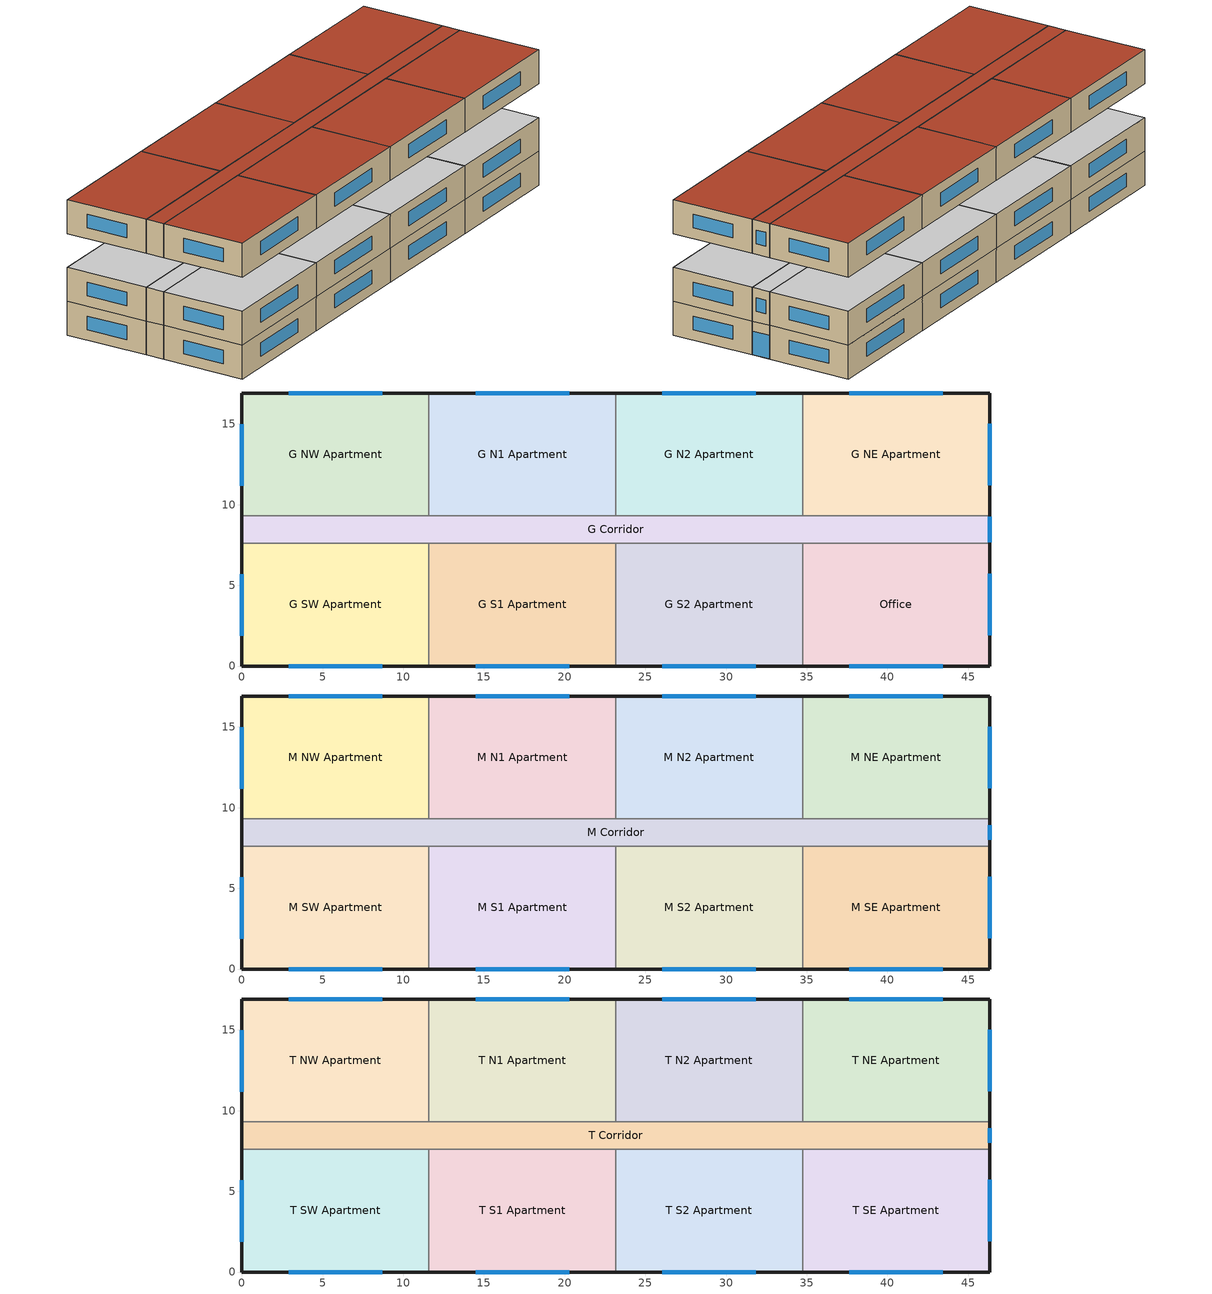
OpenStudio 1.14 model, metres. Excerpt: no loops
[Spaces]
G S1 Apartment
 floor ground: 23.16,7.62 23.16,0 11.58,0 11.58,7.62 z0
 wall outside: 11.58,0 23.16,0 z0:3.05
 wall to G S2 Apartment: 23.16,0 23.16,7.62 z0:3.05
 wall to G Corridor: 23.16,7.62 11.58,7.62 z0:3.05
 wall to G SW Apartment: 11.58,7.62 11.58,0 z0:3.05
 window: 14.48,0 20.27,0 z0.95:2.17
 ceiling adiabatic (Floor Adiabatic construction): 23.16,0 23.16,7.62 11.58,7.62 11.58,0 z3.05
G S2 Apartment
 floor ground: 34.75,7.62 34.75,0 23.16,0 23.16,7.62 z0
 wall outside: 23.16,0 34.75,0 z0:3.05
 wall to Office: 34.75,0 34.75,7.62 z0:3.05
 wall to G Corridor: 34.75,7.62 23.16,7.62 z0:3.05
 window: 26.06,0 31.85,0 z0.95:2.17
 ceiling adiabatic (Floor Adiabatic construction): 34.75,0 34.75,7.62 23.16,7.62 23.16,0 z3.05
G NE Apartment
 floor ground: 46.33,16.92 46.33,9.3 34.75,9.3 34.75,16.92 z0
 wall outside: 46.33,9.3 46.33,16.92 34.75,16.92 z0:3.05
 wall to G Corridor: 34.75,9.3 46.33,9.3 z0:3.05
 wall to G N2 Apartment: 34.75,16.92 34.75,9.3 z0:3.05
 window: 46.33,11.2 46.33,15.01 / 43.43,16.92 37.64,16.92 z0.95:2.17
 ceiling adiabatic (Floor Adiabatic construction): 46.33,9.3 46.33,16.92 34.75,16.92 34.75,9.3 z3.05
G NW Apartment
 floor ground: 11.58,16.92 11.58,9.3 0,9.3 0,16.92 z0
 wall outside: 11.58,16.92 0,16.92 0,9.3 z0:3.05
 wall to G N1 Apartment: 11.58,9.3 11.58,16.92 z0:3.05
 wall to G Corridor: 0,9.3 11.58,9.3 z0:3.05
 window: 8.69,16.92 2.89,16.92 / 0,14.97 0,11.16 z0.95:2.17
 ceiling adiabatic (Floor Adiabatic construction): 11.58,9.3 11.58,16.92 0,16.92 0,9.3 z3.05
G N1 Apartment
 floor ground: 23.16,16.92 23.16,9.3 11.58,9.3 11.58,16.92 z0
 wall outside: 23.16,16.92 11.58,16.92 z0:3.05
 wall to G N2 Apartment: 23.16,9.3 23.16,16.92 z0:3.05
 wall to G Corridor: 11.58,9.3 23.16,9.3 z0:3.05
 window: 20.27,16.92 14.48,16.92 z0.95:2.17
 ceiling adiabatic (Floor Adiabatic construction): 23.16,9.3 23.16,16.92 11.58,16.92 11.58,9.3 z3.05
Office
 floor ground: 46.33,7.62 46.33,0 34.75,0 34.75,7.62 z0
 wall outside: 34.75,0 46.33,0 46.33,7.62 z0:3.05
 wall to G Corridor: 46.33,7.62 34.75,7.62 z0:3.05
 window: 46.33,1.9 46.33,5.71 / 37.64,0 43.43,0 z0.95:2.17
 ceiling adiabatic (Floor Adiabatic construction): 46.33,0 46.33,7.62 34.75,7.62 34.75,0 z3.05
G Corridor
 floor ground: 46.33,9.3 46.33,7.62 0,7.62 0,9.3 z0
 wall outside: 46.33,7.62 46.33,9.3 / 0,9.3 0,7.62 z0:3.05
 wall to G N2 Apartment: 34.75,9.3 23.16,9.3 z0:3.05
 wall to G SW Apartment: 0,7.62 11.58,7.62 z0:3.05
 window: 46.33,7.67 46.33,9.25 z0.03:2.13
 ceiling adiabatic (Floor Adiabatic construction): 46.33,7.62 46.33,9.3 0,9.3 0,7.62 z3.05
G SW Apartment
 floor ground: 11.58,7.62 11.58,0 0,0 0,7.62 z0
 wall outside: 0,7.62 0,0 11.58,0 z0:3.05
 window: 0,5.68 0,1.87 / 2.9,0 8.69,0 z0.95:2.17
 ceiling adiabatic (Floor Adiabatic construction): 11.58,0 11.58,7.62 0,7.62 0,0 z3.05
G N2 Apartment
 floor ground: 34.75,16.92 34.75,9.3 23.16,9.3 23.16,16.92 z0
 wall outside: 34.75,16.92 23.16,16.92 z0:3.05
 window: 31.85,16.92 26.06,16.92 z0.95:2.17
 ceiling adiabatic (Floor Adiabatic construction): 34.75,9.3 34.75,16.92 23.16,16.92 23.16,9.3 z3.05
M S2 Apartment
 floor adiabatic (Floor Adiabatic construction): 34.75,7.62 34.75,0 23.16,0 23.16,7.62 z3.05
 wall outside: 23.16,0 34.75,0 z3.05:6.1
 wall to M SE Apartment: 34.75,0 34.75,7.62 z3.05:6.1
 wall to M S1 Apartment: 23.16,7.62 23.16,0 z3.05:6.1
 wall to M Corridor: 34.75,7.62 23.16,7.62 z3.05:6.1
 window: 26.06,0 31.85,0 z4:5.22
 ceiling adiabatic (Floor Adiabatic construction): 34.75,0 34.75,7.62 23.16,7.62 23.16,0 z6.1
M SE Apartment
 floor adiabatic (Floor Adiabatic construction): 46.33,7.62 46.33,0 34.75,0 34.75,7.62 z3.05
 wall outside: 34.75,0 46.33,0 46.33,7.62 z3.05:6.1
 wall to M Corridor: 46.33,7.62 34.75,7.62 z3.05:6.1
 window: 37.64,0 43.43,0 / 46.33,1.9 46.33,5.71 z4:5.22
 ceiling adiabatic (Floor Adiabatic construction): 46.33,0 46.33,7.62 34.75,7.62 34.75,0 z6.1
M Corridor
 floor adiabatic (Floor Adiabatic construction): 46.33,9.3 46.33,7.62 0,7.62 0,9.3 z3.05
 wall outside: 0,9.3 0,7.62 / 46.33,7.62 46.33,9.3 z3.05:6.1
 wall to M SW Apartment: 0,7.62 11.58,7.62 z3.05:6.1
 wall to M N1 Apartment: 23.16,9.3 11.58,9.3 z3.05:6.1
 wall to M NE Apartment: 46.33,9.3 34.75,9.3 z3.05:6.1
 wall to M N2 Apartment: 34.75,9.3 23.16,9.3 z3.05:6.1
 wall to M S1 Apartment: 11.58,7.62 23.16,7.62 z3.05:6.1
 wall to M NW Apartment: 11.58,9.3 0,9.3 z3.05:6.1
 window: 46.33,8 46.33,8.91 z4:5.22
 ceiling adiabatic (Floor Adiabatic construction): 46.33,7.62 46.33,9.3 0,9.3 0,7.62 z6.1
M SW Apartment
 floor adiabatic (Floor Adiabatic construction): 11.58,7.62 11.58,0 0,0 0,7.62 z3.05
 wall outside: 0,7.62 0,0 11.58,0 z3.05:6.1
 wall to M S1 Apartment: 11.58,0 11.58,7.62 z3.05:6.1
 window: 0,5.68 0,1.87 / 2.9,0 8.69,0 z4:5.22
 ceiling adiabatic (Floor Adiabatic construction): 11.58,0 11.58,7.62 0,7.62 0,0 z6.1
M NE Apartment
 floor adiabatic (Floor Adiabatic construction): 46.33,16.92 46.33,9.3 34.75,9.3 34.75,16.92 z3.05
 wall outside: 46.33,9.3 46.33,16.92 34.75,16.92 z3.05:6.1
 wall to M N2 Apartment: 34.75,16.92 34.75,9.3 z3.05:6.1
 window: 46.33,11.2 46.33,15.01 / 43.43,16.92 37.64,16.92 z4:5.22
 ceiling adiabatic (Floor Adiabatic construction): 46.33,9.3 46.33,16.92 34.75,16.92 34.75,9.3 z6.1
M N2 Apartment
 floor adiabatic (Floor Adiabatic construction): 34.75,16.92 34.75,9.3 23.16,9.3 23.16,16.92 z3.05
 wall outside: 34.75,16.92 23.16,16.92 z3.05:6.1
 wall to M N1 Apartment: 23.16,16.92 23.16,9.3 z3.05:6.1
 window: 31.85,16.92 26.06,16.92 z4:5.22
 ceiling adiabatic (Floor Adiabatic construction): 34.75,9.3 34.75,16.92 23.16,16.92 23.16,9.3 z6.1
M N1 Apartment
 floor adiabatic (Floor Adiabatic construction): 23.16,16.92 23.16,9.3 11.58,9.3 11.58,16.92 z3.05
 wall outside: 23.16,16.92 11.58,16.92 z3.05:6.1
 wall to M NW Apartment: 11.58,16.92 11.58,9.3 z3.05:6.1
 window: 20.27,16.92 14.48,16.92 z4:5.22
 ceiling adiabatic (Floor Adiabatic construction): 23.16,9.3 23.16,16.92 11.58,16.92 11.58,9.3 z6.1
M S1 Apartment
 floor adiabatic (Floor Adiabatic construction): 23.16,7.62 23.16,0 11.58,0 11.58,7.62 z3.05
 wall outside: 11.58,0 23.16,0 z3.05:6.1
 window: 14.48,0 20.27,0 z4:5.22
 ceiling adiabatic (Floor Adiabatic construction): 23.16,0 23.16,7.62 11.58,7.62 11.58,0 z6.1
M NW Apartment
 floor adiabatic (Floor Adiabatic construction): 11.58,16.92 11.58,9.3 0,9.3 0,16.92 z3.05
 wall outside: 11.58,16.92 0,16.92 0,9.3 z3.05:6.1
 window: 0,14.97 0,11.16 / 8.69,16.92 2.89,16.92 z4:5.22
 ceiling adiabatic (Floor Adiabatic construction): 11.58,9.3 11.58,16.92 0,16.92 0,9.3 z6.1
T SW Apartment
 floor adiabatic (Floor Adiabatic construction): 11.58,7.62 11.58,0 0,0 0,7.62 z9.14
 wall outside: 0,7.62 0,0 11.58,0 z9.14:12.19
 wall to T S1 Apartment: 11.58,0 11.58,7.62 z9.14:12.19
 wall to T Corridor: 11.58,7.62 0,7.62 z9.14:12.19
 window: 0,5.68 0,1.87 / 2.9,0 8.69,0 z10.1:11.32
 roof outside: 11.58,0 11.58,7.62 0,7.62 0,0 z12.19
T N1 Apartment
 floor adiabatic (Floor Adiabatic construction): 23.16,16.92 23.16,9.3 11.58,9.3 11.58,16.92 z9.14
 wall outside: 23.16,16.92 11.58,16.92 z9.14:12.19
 wall to T Corridor: 11.58,9.3 23.16,9.3 z9.14:12.19
 wall to T NW Apartment: 11.58,16.92 11.58,9.3 z9.14:12.19
 wall to T N2 Apartment: 23.16,9.3 23.16,16.92 z9.14:12.19
 window: 20.27,16.92 14.48,16.92 z10.1:11.32
 roof outside: 23.16,9.3 23.16,16.92 11.58,16.92 11.58,9.3 z12.19
T Corridor
 floor adiabatic (Floor Adiabatic construction): 46.33,9.3 46.33,7.62 0,7.62 0,9.3 z9.14
 wall outside: 46.33,7.62 46.33,9.3 / 0,9.3 0,7.62 z9.14:12.19
 wall to T SE Apartment: 34.75,7.62 46.33,7.62 z9.14:12.19
 wall to T S1 Apartment: 11.58,7.62 23.16,7.62 z9.14:12.19
 wall to T NW Apartment: 11.58,9.3 0,9.3 z9.14:12.19
 wall to T N2 Apartment: 34.75,9.3 23.16,9.3 z9.14:12.19
 wall to T S2 Apartment: 23.16,7.62 34.75,7.62 z9.14:12.19
 wall to T NE Apartment: 46.33,9.3 34.75,9.3 z9.14:12.19
 window: 46.33,8 46.33,8.91 z10.1:11.32
 roof outside: 46.33,7.62 46.33,9.3 0,9.3 0,7.62 z12.19
T N2 Apartment
 floor adiabatic (Floor Adiabatic construction): 34.75,16.92 34.75,9.3 23.16,9.3 23.16,16.92 z9.14
 wall outside: 34.75,16.92 23.16,16.92 z9.14:12.19
 wall to T NE Apartment: 34.75,9.3 34.75,16.92 z9.14:12.19
 window: 31.85,16.92 26.06,16.92 z10.1:11.32
 roof outside: 34.75,9.3 34.75,16.92 23.16,16.92 23.16,9.3 z12.19
T NW Apartment
 floor adiabatic (Floor Adiabatic construction): 11.58,16.92 11.58,9.3 0,9.3 0,16.92 z9.14
 wall outside: 11.58,16.92 0,16.92 0,9.3 z9.14:12.19
 window: 8.69,16.92 2.89,16.92 / 0,14.97 0,11.16 z10.1:11.32
 roof outside: 11.58,9.3 11.58,16.92 0,16.92 0,9.3 z12.19
T NE Apartment
 floor adiabatic (Floor Adiabatic construction): 46.33,16.92 46.33,9.3 34.75,9.3 34.75,16.92 z9.14
 wall outside: 46.33,9.3 46.33,16.92 34.75,16.92 z9.14:12.19
 window: 43.43,16.92 37.64,16.92 / 46.33,11.2 46.33,15.01 z10.1:11.32
 roof outside: 46.33,9.3 46.33,16.92 34.75,16.92 34.75,9.3 z12.19
T S2 Apartment
 floor adiabatic (Floor Adiabatic construction): 34.75,7.62 34.75,0 23.16,0 23.16,7.62 z9.14
 wall outside: 23.16,0 34.75,0 z9.14:12.19
 wall to T SE Apartment: 34.75,0 34.75,7.62 z9.14:12.19
 wall to T S1 Apartment: 23.16,7.62 23.16,0 z9.14:12.19
 window: 26.06,0 31.85,0 z10.1:11.32
 roof outside: 34.75,0 34.75,7.62 23.16,7.62 23.16,0 z12.19
T S1 Apartment
 floor adiabatic (Floor Adiabatic construction): 23.16,7.62 23.16,0 11.58,0 11.58,7.62 z9.14
 wall outside: 11.58,0 23.16,0 z9.14:12.19
 window: 14.48,0 20.27,0 z10.1:11.32
 roof outside: 23.16,0 23.16,7.62 11.58,7.62 11.58,0 z12.19
T SE Apartment
 floor adiabatic (Floor Adiabatic construction): 46.33,7.62 46.33,0 34.75,0 34.75,7.62 z9.14
 wall outside: 34.75,0 46.33,0 46.33,7.62 z9.14:12.19
 window: 46.33,1.9 46.33,5.71 / 37.64,0 43.43,0 z10.1:11.32
 roof outside: 46.33,0 46.33,7.62 34.75,7.62 34.75,0 z12.19
[Site]
Houston Bush Intercontinental: Latitude {deg}=30; Longitude {deg}=-95.37; Time Zone {hr}=-6; Elevation {m}=29; Terrain=City
[Building]
90.1-2010-MidriseApartment-ASHRAE 169-2006-2A created: 2017-02-23 22:14:44 -0700: North Axis {deg}=0; Default Construction Set=90.1-2010 - MidApt - ASHRAE 169-2006-2A; Standards Building Type=MidriseApartment
[Site:GroundTemperature:BuildingSurface]
20.58, 20.52, 20.65, 20.79, 20.95, 23.17, 23.56, 23.64, 23.64, 21.38, 20.98, 20.69
[Site:WaterMainsTemperature]
Calculation Method=Correlation; Annual Average Outdoor Air Temperature {C}=20.3167; Maximum Difference In Monthly Average Outdoor Air Temperatures {deltaC}=17.8
[SizingPeriod:DesignDay] Barometric Pressure {Pa}=100977; Sky Clearness=0; Rain Indicator=0; Snow Indicator=0; Day of Month=21; Daylight Saving Time Indicator=0; Humidity Indicating Type=Wetbulb; Dry-Bulb Temperature Range Modifier Type=DefaultMultipliers
Name | Maximum Dry-Bulb Temperature {C} | Daily Dry-Bulb Temperature Range {deltaC} | Humidity Indicating Conditions at Maximum Dry-Bulb | Wind Speed {m/s} | Wind Direction {deg} | Month | Day Type | Solar Model Indicator | ASHRAE Taub | ASHRAE Taud
Houston Bush Intercontinental Ann Clg .4% Condns DB=>MWB | 36 | 10.1 | 24.8 | 3.5 | 170 | 7 | SummerDesignDay | ASHRAETau | 0.499 | 1.97
Houston Bush Intercontinental Ann Htg 99.6% Condns DB | -1.6 | 0 | -1.6 | 2.8 | 0 | 1 | WinterDesignDay | ASHRAEClearSky
[ClimateZones]
Climate Zone Institution Name 1=ASHRAE; Climate Zone Document Name 1=ANSI/ASHRAE Standard 169; Climate Zone Document Year 1=2006; Climate Zone Value 1=2A; Climate Zone Institution Name 2=CEC; Climate Zone Document Name 2=California Climate Zone Descriptions; Climate Zone Document Year 2=1995
[Material:NoMass] Thermal Absorptance=0.9; Solar Absorptance=0.7
Name | Roughness | Thermal Resistance {m2-K/W} | Visible Absorptance
CP02 CARPET PAD | VeryRough | 0.21648 | 0.8
Nonres_Floor_Insulation | MediumSmooth | 2.88292 | 0.7
Typical Insulation R-8.93 | Smooth | 1.57183 | 0.7
Typical Carpet Pad | Smooth | 0.21648 | 0.8
Typical Insulation R-13.45 | Smooth | 2.368 | 0.7
Typical Insulation R-19.72 | Smooth | 3.4722 | 0.7
Typical Insulation R-0.58 | Smooth | 0.101875 | 0.7
Typical Insulation | Smooth | 0.0282222 | 0.7
[Material]
Name | Roughness | Thickness {m} | Conductivity {W/m-K} | Density {kg/m3} | Specific Heat {J/kg-K} | Thermal Absorptance | Solar Absorptance | Visible Absorptance
100mm Normalweight concrete floor | MediumSmooth | 0.1016 | 2.31 | 2322 | 832
G01 13mm gypsum board | Smooth | 0.0127 | 0.16 | 800 | 1090 | 0.9 | 0.7 | 0.5
4 in. Normalweight Concrete Floor | MediumRough | 0.1016 | 2.31 | 2322 | 832 | 0.9 | 0.7 | 0.7
25mm Stucco | Smooth | 0.0254 | 0.72 | 1856 | 840 | 0.9 | 0.7 | 0.7
5/8 in. Gypsum Board | MediumSmooth | 0.0159 | 0.16 | 800 | 1090 | 0.9 | 0.7 | 0.7
Roof Membrane - Highly Reflective | VeryRough | 0.0095 | 0.16 | 1121.29 | 1460 | 0.75 | 0.45 | 0.7
Metal Roof Surface; F08 Metal surface | Smooth | 0.0008 | 45.28 | 7824 | 500 | 0.9 | 0.7 | 0.7
6 in. Normalweight Concrete Floor | MediumRough | 0.1524 | 2.31 | 2322 | 832 | 0.9 | 0.7 | 0.7
8 in. Concrete Block Basement Wall | MediumRough | 0.2032 | 1.326 | 1842 | 912 | 0.9 | 0.7 | 0.7
G05 25mm wood | MediumSmooth | 0.0254 | 0.15 | 608 | 1630 | 0.9 | 0.5 | 0.5
Std Wood 6inch | MediumSmooth | 0.15 | 0.12 | 540 | 1210 | 0.9 | 0.7 | 0.7
[Construction]
Floor Adiabatic construction: CP02 CARPET PAD, 100mm Normalweight concrete floor, Nonres_Floor_Insulation
Typical Insulated Exterior Mass Floor R-11.49: Typical Insulation R-8.93, 4 in. Normalweight Concrete Floor, Typical Carpet Pad
Typical Insulated Steel Framed Exterior Wall R-15.63: 25mm Stucco, 5/8 in. Gypsum Board, Typical Insulation R-13.45, 5/8 in. Gypsum Board
Typical IEAD Roof - Highly Reflective R-20.83: Roof Membrane - Highly Reflective, Typical Insulation R-19.72, Metal Roof Surface
Typical Interior Floor: 100mm Normalweight concrete floor, CP02 CARPET PAD
Typical Interior Wall: G01 13mm gypsum board, G01 13mm gypsum board
Typical Interior Ceiling: CP02 CARPET PAD, 100mm Normalweight concrete floor
Typical Insulated Carpeted 6in Slab Floor: 6 in. Normalweight Concrete Floor, Typical Carpet Pad
Typical Insulated Basement Mass Wall: 8 in. Concrete Block Basement Wall
U 0.72 SHGC 0.25 Sgl Ref-B-M Tint 6mm: REF B TINT MID 6MM
Typical Insulated Metal Door R-1.43: F08 Metal surface, Typical Insulation R-0.58
Typical Overhead Door: Typical Insulation
U 1.98 SHGC 0.36 Sgl Ref-B-H Clr 6mm: REF B CLEAR HI 6MM
Typical Interior Window: Clear 3mm
Typical Interior Door; Typical Interior Partition: G05 25mm wood
InteriorFurnishings: Std Wood 6inch
[DefaultConstructionSet]
90.1-2010 - MidApt - ASHRAE 169-2006-2A: Default Exterior Surface Constructions=Default Surface Constructions 1; Default Interior Surface Constructions=Default Surface Constructions 2; Default Ground Contact Surface Constructions=Default Surface Constructions 3; Default Exterior SubSurface Constructions=Default Sub Surface Constructions 1; Default Interior SubSurface Constructions=Default Sub Surface Constructions 2; Interior Partition Construction=Typical Interior Partition
[DefaultSurfaceConstructions]
Name | Floor Construction | Wall Construction | Roof Ceiling Construction
Default Surface Constructions 1 | Typical Insulated Exterior Mass Floor R-11.49 | Typical Insulated Steel Framed Exterior Wall R-15.63 | Typical IEAD Roof - Highly Reflective R-20.83
Default Surface Constructions 2 | Typical Interior Floor | Typical Interior Wall | Typical Interior Ceiling
Default Surface Constructions 3 | Typical Insulated Carpeted 6in Slab Floor | Typical Insulated Basement Mass Wall
[DefaultSubSurfaceConstructions]
Name | Fixed Window Construction | Operable Window Construction | Door Construction | Overhead Door Construction | Skylight Construction | Tubular Daylight Dome Construction | Tubular Daylight Diffuser Construction
Default Sub Surface Constructions 1 | U 0.72 SHGC 0.25 Sgl Ref-B-M Tint 6mm | U 0.72 SHGC 0.25 Sgl Ref-B-M Tint 6mm | Typical Insulated Metal Door R-1.43 | Typical Overhead Door | U 1.98 SHGC 0.36 Sgl Ref-B-H Clr 6mm | Typical Interior Window | Typical Interior Window
Default Sub Surface Constructions 2 | Typical Interior Window | Typical Interior Window | Typical Interior Door
[WindowMaterial:Glazing] Optical Data Type=SpectralAverage; Infrared Transmittance at Normal Incidence=0; Front Side Infrared Hemispherical Emissivity=0.84; Conductivity {W/m-K}=0.9; Dirt Correction Factor for Solar and Visible Transmittance=1; Solar Diffusing=No
Name | Thickness {m} | Solar Transmittance at Normal Incidence | Front Side Solar Reflectance at Normal Incidence | Back Side Solar Reflectance at Normal Incidence | Visible Transmittance at Normal Incidence | Front Side Visible Reflectance at Normal Incidence | Back Side Visible Reflectance at Normal Incidence | Back Side Infrared Hemispherical Emissivity
REF B TINT MID 6MM | 0.006 | 0.1 | 0.11 | 0.41 | 0.13 | 0.1 | 0.32 | 0.45
REF B CLEAR HI 6MM | 0.006 | 0.24 | 0.16 | 0.32 | 0.3 | 0.16 | 0.29 | 0.6
Clear 3mm | 0.003 | 0.837 | 0.075 | 0.075 | 0.898 | 0.081 | 0.081 | 0.84
[Space]
Name | Space Type | Building Story | Thermal Zone
T SE Apartment | MidriseApartment Apartment_topfloor_WE | Building Story 3 | T SE Apartment ZN
G Corridor | MidriseApartment Corridor | Building Story 1 | G Corridor ZN
T SW Apartment | MidriseApartment Apartment_topfloor_WE | Building Story 3 | T SW Apartment ZN
M S2 Apartment | MidriseApartment Apartment | Building Story 2 | M S2 Apartment ZN
M SE Apartment | MidriseApartment Apartment | Building Story 2 | M SE Apartment ZN
T N1 Apartment | MidriseApartment Apartment_topfloor_NS | Building Story 3 | T N1 Apartment ZN
T Corridor | MidriseApartment Corridor_topfloor | Building Story 3 | T Corridor ZN
T N2 Apartment | MidriseApartment Apartment_topfloor_NS | Building Story 3 | T N2 Apartment ZN
M SW Apartment | MidriseApartment Apartment | Building Story 2 | M SW Apartment ZN
T NW Apartment | MidriseApartment Apartment_topfloor_WE | Building Story 3 | T NW Apartment ZN
M Corridor | MidriseApartment Corridor | Building Story 2 | M Corridor ZN
G S1 Apartment | MidriseApartment Apartment | Building Story 1 | G S1 Apartment ZN
G S2 Apartment | MidriseApartment Apartment | Building Story 1 | G S2 Apartment ZN
M NE Apartment | MidriseApartment Apartment | Building Story 2 | M NE Apartment ZN
T NE Apartment | MidriseApartment Apartment_topfloor_WE | Building Story 3 | T NE Apartment ZN
G NW Apartment | MidriseApartment Apartment | Building Story 1 | G NW Apartment ZN
T S1 Apartment | MidriseApartment Apartment_topfloor_NS | Building Story 3 | T S1 Apartment ZN
M N1 Apartment | MidriseApartment Apartment | Building Story 2 | M N1 Apartment ZN
Office | MidriseApartment Office | Building Story 1 | Office ZN
G NE Apartment | MidriseApartment Apartment | Building Story 1 | G NE Apartment ZN
T S2 Apartment | MidriseApartment Apartment_topfloor_NS | Building Story 3 | T S2 Apartment ZN
G SW Apartment | MidriseApartment Apartment | Building Story 1 | G SW Apartment ZN
M N2 Apartment | MidriseApartment Apartment | Building Story 2 | M N2 Apartment ZN
G N1 Apartment | MidriseApartment Apartment | Building Story 1 | G N1 Apartment ZN
G N2 Apartment | MidriseApartment Apartment | Building Story 1 | G N2 Apartment ZN
M S1 Apartment | MidriseApartment Apartment | Building Story 2 | M S1 Apartment ZN
M NW Apartment | MidriseApartment Apartment | Building Story 2 | M NW Apartment ZN
[SpaceType] Standards Building Type=MidriseApartment
Name | Default Schedule Set | Design Specification Outdoor Air Object | Standards Space Type
MidriseApartment Office | MidriseApartment Office Schedule Set | MidriseApartment Office Ventilation | Office
MidriseApartment Corridor | MidriseApartment Corridor Schedule Set | MidriseApartment Corridor Ventilation | Corridor
MidriseApartment Corridor_topfloor | MidriseApartment Corridor_topfloor Schedule Set | MidriseApartment Corridor_topfloor Ventilation | Corridor_topfloor
MidriseApartment Apartment | MidriseApartment Apartment Schedule Set | MidriseApartment Apartment Ventilation | Apartment
MidriseApartment Apartment_topfloor_WE | MidriseApartment Apartment_topfloor_WE Schedule Set | MidriseApartment Apartment_topfloor_WE Ventilation | Apartment_topfloor_WE
MidriseApartment Apartment_topfloor_NS | MidriseApartment Apartment_topfloor_NS Schedule Set | MidriseApartment Apartment_topfloor_NS Ventilation | Apartment_topfloor_NS
[People:Definition] Number of People Calculation Method=People/Area; Fraction Radiant=0.3
Name | People per Space Floor Area {person/m2}
MidriseApartment Apartment People Definition; MidriseApartment Apartment_topfloor_NS People Definition; MidriseApartment Apartment_topfloor_WE People Definition | 0.0283091
MidriseApartment Office People Definition | 0.0227119
[People] Work Efficiency Schedule=Work Efficiency Schedule; Clothing Insulation Schedule=Clothing Schedule; Air Velocity Schedule=Air Velocity Schedule
Name | People Definition | Space or SpaceType
MidriseApartment Apartment People | MidriseApartment Apartment People Definition | MidriseApartment Apartment
MidriseApartment Apartment_topfloor_NS People | MidriseApartment Apartment_topfloor_NS People Definition | MidriseApartment Apartment_topfloor_NS
MidriseApartment Apartment_topfloor_WE People | MidriseApartment Apartment_topfloor_WE People Definition | MidriseApartment Apartment_topfloor_WE
MidriseApartment Office People | MidriseApartment Office People Definition | MidriseApartment Office
[Lights:Definition] Design Level Calculation Method=Watts/Area
Name | Watts per Space Floor Area {W/m2} | Fraction Radiant | Fraction Visible | Return Air Fraction
MidriseApartment Apartment Lights Definition; MidriseApartment Apartment_topfloor_NS Lights Definition; MidriseApartment Apartment_topfloor_WE Lights Definition | 3.87501
MidriseApartment Apartment Additional Lights Definition; MidriseApartment Apartment_topfloor_NS Additional Lights Definition; MidriseApartment Apartment_topfloor_WE Additional Lights Definition | 0.968752 | 0 | 0 | 0
MidriseApartment Corridor Lights Definition; MidriseApartment Corridor_topfloor Lights Definition | 8.52502
MidriseApartment Office Lights Definition | 11.9479
MidriseApartment Office Additional Lights Definition | 11.9479 | 0 | 0 | 0
[Lights]
Name | Lights Definition | Space or SpaceType
MidriseApartment Apartment Lights | MidriseApartment Apartment Lights Definition | MidriseApartment Apartment
MidriseApartment Apartment Additional Lights | MidriseApartment Apartment Additional Lights Definition | MidriseApartment Apartment
MidriseApartment Apartment_topfloor_NS Lights | MidriseApartment Apartment_topfloor_NS Lights Definition | MidriseApartment Apartment_topfloor_NS
MidriseApartment Apartment_topfloor_NS Additional Lights | MidriseApartment Apartment_topfloor_NS Additional Lights Definition | MidriseApartment Apartment_topfloor_NS
MidriseApartment Apartment_topfloor_WE Lights | MidriseApartment Apartment_topfloor_WE Lights Definition | MidriseApartment Apartment_topfloor_WE
MidriseApartment Apartment_topfloor_WE Additional Lights | MidriseApartment Apartment_topfloor_WE Additional Lights Definition | MidriseApartment Apartment_topfloor_WE
MidriseApartment Corridor Lights | MidriseApartment Corridor Lights Definition | MidriseApartment Corridor
MidriseApartment Corridor_topfloor Lights | MidriseApartment Corridor_topfloor Lights Definition | MidriseApartment Corridor_topfloor
MidriseApartment Office Lights | MidriseApartment Office Lights Definition | MidriseApartment Office
MidriseApartment Office Additional Lights | MidriseApartment Office Additional Lights Definition | MidriseApartment Office
[ElectricEquipment:Definition]
Name | Design Level Calculation Method | Watts per Space Floor Area {W/m2} | Fraction Radiant | Design Level {W} | Fraction Latent | Fraction Lost
MidriseApartment Apartment Elec Equip Definition; MidriseApartment Apartment_topfloor_NS Elec Equip Definition; MidriseApartment Apartment_topfloor_WE Elec Equip Definition; MidriseApartment Office Elec Equip Definition | Watts/Area | 6.67 | 0.5
Ground Corridor Electric Equipment Definition1 | EquipmentLevel |  | 0 | 16055 | 0 | 0.95
Ground Corridor Electric Equipment Definition2 | EquipmentLevel |  | 0 | 105.9 | 0 | 0.95
[ElectricEquipment]
Name | Electric Equipment Definition | Space or SpaceType | Schedule
MidriseApartment Apartment Elec Equip | MidriseApartment Apartment Elec Equip Definition | MidriseApartment Apartment
MidriseApartment Apartment_topfloor_NS Elec Equip | MidriseApartment Apartment_topfloor_NS Elec Equip Definition | MidriseApartment Apartment_topfloor_NS
MidriseApartment Apartment_topfloor_WE Elec Equip | MidriseApartment Apartment_topfloor_WE Elec Equip Definition | MidriseApartment Apartment_topfloor_WE
MidriseApartment Office Elec Equip | MidriseApartment Office Elec Equip Definition | MidriseApartment Office
G Corridor_Elevators_Equip | Ground Corridor Electric Equipment Definition1 | G Corridor | ApartmentMidRise BLDG_ELEVATORS
Elevators_Lights_Fan | Ground Corridor Electric Equipment Definition2 | G Corridor | ApartmentMidRise ELEV_LIGHT_FAN_SCH_ADD_DF
[DesignSpecification:OutdoorAir]
Name | Outdoor Air Method | Outdoor Air Flow Air Changes per Hour {1/hr} | Outdoor Air Flow per Person {m3/s-person} | Outdoor Air Flow per Floor Area {m3/s-m2}
MidriseApartment Apartment Ventilation; MidriseApartment Apartment_topfloor_NS Ventilation; MidriseApartment Apartment_topfloor_WE Ventilation | Sum | 0.35
MidriseApartment Corridor Ventilation; MidriseApartment Corridor_topfloor Ventilation |  | 0 | 0 | 0
MidriseApartment Office Ventilation | Sum |  |  | 0.0004318
[DefaultScheduleSet]
Name | Number of People Schedule | People Activity Level Schedule | Lighting Schedule | Electric Equipment Schedule | Infiltration Schedule
MidriseApartment Apartment Schedule Set; MidriseApartment Apartment_topfloor_NS Schedule Set; MidriseApartment Apartment_topfloor_WE Schedule Set | ApartmentMidRise OCC_APT_SCH | ApartmentMidRise Activity Schedule | ApartmentMidRise LTG_APT_SCH | ApartmentMidRise EQP_APT_SCH | ApartmentMidRise INF_APT_SCH
MidriseApartment Corridor Schedule Set; MidriseApartment Corridor_topfloor Schedule Set | ApartmentMidRise All Off |  | ApartmentMidRise LTG_COR_SCH_2010 | ApartmentMidRise BLDG_ELEVATORS | ApartmentMidRise INF_COR_SCH
MidriseApartment Office Schedule Set | ApartmentMidRise OCC_OFF_SCH | ApartmentMidRise Activity Schedule | ApartmentMidRise LTG_OFF_SCH_2010_2013 | ApartmentMidRise EQP_OFF_SCH_2010_2013 | ApartmentMidRise INF_OFF_SCH
[ThermostatSetpoint:DualSetpoint]
Name | Heating Setpoint Temperature Schedule | Cooling Setpoint Temperature Schedule
MidriseApartment Apartment Thermostat 1; MidriseApartment Apartment_topfloor_WE Thermostat 1; MidriseApartment Apartment_topfloor_NS Thermostat 1; MidriseApartment Apartment Thermostat 2; MidriseApartment Apartment Thermostat 3; MidriseApartment Corridor_topfloor Thermostat 1; MidriseApartment Apartment Thermostat 4; MidriseApartment Apartment Thermostat 5; MidriseApartment Apartment Thermostat 6; MidriseApartment Apartment_topfloor_NS Thermostat 2; MidriseApartment Apartment Thermostat 7; MidriseApartment Apartment Thermostat 8; MidriseApartment Apartment_topfloor_WE Thermostat 2; MidriseApartment Apartment Thermostat 9; MidriseApartment Apartment Thermostat 10; MidriseApartment Apartment Thermostat 11; MidriseApartment Apartment Thermostat 12; MidriseApartment Apartment_topfloor_NS Thermostat 3; MidriseApartment Corridor Thermostat 1; MidriseApartment Apartment Thermostat 13; MidriseApartment Apartment_topfloor_WE Thermostat 3; MidriseApartment Apartment_topfloor_NS Thermostat 4; MidriseApartment Apartment Thermostat 14; MidriseApartment Apartment_topfloor_WE Thermostat 4; MidriseApartment Apartment Thermostat 15; MidriseApartment Corridor Thermostat 2 | ApartmentMidRise HTGSETP_APT_SCH | ApartmentMidRise CLGSETP_APT_SCH
MidriseApartment Office Thermostat 1 | ApartmentMidRise HTGSETP_OFF_SCH_NO_OPTIMUM | ApartmentMidRise CLGSETP_OFF_SCH_No_Setback
[SpaceInfiltration:DesignFlowRate]
Name | Space or SpaceType | Schedule | Design Flow Rate Calculation Method | Flow per Exterior Surface Area {m3/s-m2} | Constant Term Coefficient | Temperature Term Coefficient | Velocity Term Coefficient | Velocity Squared Term Coefficient | Design Flow Rate {m3/s}
G Corridor Infiltration | G Corridor | ApartmentMidRise INF_COR_SCH | Flow/ExteriorArea | 0.000569573 | 0 | 0 | 0.224 | 0
G N1 Apartment Infiltration | G N1 Apartment | ApartmentMidRise INF_APT_SCH | Flow/ExteriorArea | 0.000569573 | 0 | 0 | 0.224 | 0
G N2 Apartment Infiltration | G N2 Apartment | ApartmentMidRise INF_APT_SCH | Flow/ExteriorArea | 0.000569573 | 0 | 0 | 0.224 | 0
G NE Apartment Infiltration | G NE Apartment | ApartmentMidRise INF_APT_SCH | Flow/ExteriorArea | 0.000569573 | 0 | 0 | 0.224 | 0
G NW Apartment Infiltration | G NW Apartment | ApartmentMidRise INF_APT_SCH | Flow/ExteriorArea | 0.000569573 | 0 | 0 | 0.224 | 0
G S1 Apartment Infiltration | G S1 Apartment | ApartmentMidRise INF_APT_SCH | Flow/ExteriorArea | 0.000569573 | 0 | 0 | 0.224 | 0
G S2 Apartment Infiltration | G S2 Apartment | ApartmentMidRise INF_APT_SCH | Flow/ExteriorArea | 0.000569573 | 0 | 0 | 0.224 | 0
G SW Apartment Infiltration | G SW Apartment | ApartmentMidRise INF_APT_SCH | Flow/ExteriorArea | 0.000569573 | 0 | 0 | 0.224 | 0
M Corridor Infiltration | M Corridor | ApartmentMidRise INF_COR_SCH | Flow/ExteriorArea | 0.000569573 | 0 | 0 | 0.224 | 0
M N1 Apartment Infiltration | M N1 Apartment | ApartmentMidRise INF_APT_SCH | Flow/ExteriorArea | 0.000569573 | 0 | 0 | 0.224 | 0
M N2 Apartment Infiltration | M N2 Apartment | ApartmentMidRise INF_APT_SCH | Flow/ExteriorArea | 0.000569573 | 0 | 0 | 0.224 | 0
M NE Apartment Infiltration | M NE Apartment | ApartmentMidRise INF_APT_SCH | Flow/ExteriorArea | 0.000569573 | 0 | 0 | 0.224 | 0
M NW Apartment Infiltration | M NW Apartment | ApartmentMidRise INF_APT_SCH | Flow/ExteriorArea | 0.000569573 | 0 | 0 | 0.224 | 0
M S1 Apartment Infiltration | M S1 Apartment | ApartmentMidRise INF_APT_SCH | Flow/ExteriorArea | 0.000569573 | 0 | 0 | 0.224 | 0
M S2 Apartment Infiltration | M S2 Apartment | ApartmentMidRise INF_APT_SCH | Flow/ExteriorArea | 0.000569573 | 0 | 0 | 0.224 | 0
M SE Apartment Infiltration | M SE Apartment | ApartmentMidRise INF_APT_SCH | Flow/ExteriorArea | 0.000569573 | 0 | 0 | 0.224 | 0
M SW Apartment Infiltration | M SW Apartment | ApartmentMidRise INF_APT_SCH | Flow/ExteriorArea | 0.000569573 | 0 | 0 | 0.224 | 0
Office Infiltration | Office | ApartmentMidRise INF_OFF_SCH | Flow/ExteriorArea | 0.000569573 | 0 | 0 | 0.224 | 0
T Corridor Infiltration | T Corridor | ApartmentMidRise INF_COR_SCH | Flow/ExteriorArea | 6.62295e-05 | 0 | 0 | 0.224 | 0
T N1 Apartment Infiltration | T N1 Apartment | ApartmentMidRise INF_APT_SCH | Flow/ExteriorArea | 0.000162735 | 0 | 0 | 0.224 | 0
T N2 Apartment Infiltration | T N2 Apartment | ApartmentMidRise INF_APT_SCH | Flow/ExteriorArea | 0.000162735 | 0 | 0 | 0.224 | 0
T NE Apartment Infiltration | T NE Apartment | ApartmentMidRise INF_APT_SCH | Flow/ExteriorArea | 0.000227108 | 0 | 0 | 0.224 | 0
T NW Apartment Infiltration | T NW Apartment | ApartmentMidRise INF_APT_SCH | Flow/ExteriorArea | 0.000227108 | 0 | 0 | 0.224 | 0
T S1 Apartment Infiltration | T S1 Apartment | ApartmentMidRise INF_APT_SCH | Flow/ExteriorArea | 0.000162735 | 0 | 0 | 0.224 | 0
T S2 Apartment Infiltration | T S2 Apartment | ApartmentMidRise INF_APT_SCH | Flow/ExteriorArea | 0.000162735 | 0 | 0 | 0.224 | 0
T SE Apartment Infiltration | T SE Apartment | ApartmentMidRise INF_APT_SCH | Flow/ExteriorArea | 0.000227108 | 0 | 0 | 0.224 | 0
T SW Apartment Infiltration | T SW Apartment | ApartmentMidRise INF_APT_SCH | Flow/ExteriorArea | 0.000227108 | 0 | 0 | 0.224 | 0
G Corridor door Infiltration | G Corridor | ApartmentMidRise INFIL_Door_Opening_SCH_2010_2013 | Flow/Space |  |  |  |  |  | 0.520558
[InternalMass:Definition]
Internal Mass Definition 1: Construction=InteriorFurnishings; Design Level Calculation Method=SurfaceArea/Area; Surface Area per Space Floor Area=2
[InternalMass] Internal Mass Definition=Internal Mass Definition 1
Name | Space or SpaceType
G SW Apartment Mass | G SW Apartment
G NW Apartment Mass | G NW Apartment
G NE Apartment Mass | G NE Apartment
G N1 Apartment Mass | G N1 Apartment
G N2 Apartment Mass | G N2 Apartment
G S1 Apartment Mass | G S1 Apartment
G S2 Apartment Mass | G S2 Apartment
M SW Apartment Mass | M SW Apartment
M NW Apartment Mass | M NW Apartment
M SE Apartment Mass | M SE Apartment
M NE Apartment Mass | M NE Apartment
M N1 Apartment Mass | M N1 Apartment
M N2 Apartment Mass | M N2 Apartment
M S1 Apartment Mass | M S1 Apartment
M S2 Apartment Mass | M S2 Apartment
T SW Apartment Mass | T SW Apartment
T NW Apartment Mass | T NW Apartment
T SE Apartment Mass | T SE Apartment
T NE Apartment Mass | T NE Apartment
T N1 Apartment Mass | T N1 Apartment
T N2 Apartment Mass | T N2 Apartment
T S1 Apartment Mass | T S1 Apartment
T S2 Apartment Mass | T S2 Apartment
Office Mass | Office
[ThermalZone] Use Ideal Air Loads=No
Name | Multiplier | Thermostat
M NE Apartment ZN | 2 | MidriseApartment Apartment Thermostat 1
T NW Apartment ZN |  | MidriseApartment Apartment_topfloor_WE Thermostat 1
T N1 Apartment ZN |  | MidriseApartment Apartment_topfloor_NS Thermostat 1
G NW Apartment ZN |  | MidriseApartment Apartment Thermostat 2
M S1 Apartment ZN | 2 | MidriseApartment Apartment Thermostat 3
T Corridor ZN |  | MidriseApartment Corridor_topfloor Thermostat 1
G S1 Apartment ZN |  | MidriseApartment Apartment Thermostat 4
G N2 Apartment ZN |  | MidriseApartment Apartment Thermostat 5
M SE Apartment ZN | 2 | MidriseApartment Apartment Thermostat 6
T S1 Apartment ZN |  | MidriseApartment Apartment_topfloor_NS Thermostat 2
M N2 Apartment ZN | 2 | MidriseApartment Apartment Thermostat 7
G N1 Apartment ZN |  | MidriseApartment Apartment Thermostat 8
T SW Apartment ZN |  | MidriseApartment Apartment_topfloor_WE Thermostat 2
G NE Apartment ZN |  | MidriseApartment Apartment Thermostat 9
M S2 Apartment ZN | 2 | MidriseApartment Apartment Thermostat 10
G S2 Apartment ZN |  | MidriseApartment Apartment Thermostat 11
M SW Apartment ZN | 2 | MidriseApartment Apartment Thermostat 12
Office ZN |  | MidriseApartment Office Thermostat 1
T N2 Apartment ZN |  | MidriseApartment Apartment_topfloor_NS Thermostat 3
G Corridor ZN |  | MidriseApartment Corridor Thermostat 1
M N1 Apartment ZN | 2 | MidriseApartment Apartment Thermostat 13
T SE Apartment ZN |  | MidriseApartment Apartment_topfloor_WE Thermostat 3
T S2 Apartment ZN |  | MidriseApartment Apartment_topfloor_NS Thermostat 4
M NW Apartment ZN | 2 | MidriseApartment Apartment Thermostat 14
T NE Apartment ZN |  | MidriseApartment Apartment_topfloor_WE Thermostat 4
G SW Apartment ZN |  | MidriseApartment Apartment Thermostat 15
M Corridor ZN | 2 | MidriseApartment Corridor Thermostat 2
[Sizing:Zone] Zone Cooling Design Supply Air Temperature Input Method=SupplyAirTemperature; Zone Cooling Design Supply Air Temperature {C}=14; Zone Cooling Design Supply Air Temperature Difference {deltaC}=11.11; Zone Heating Design Supply Air Temperature Input Method=SupplyAirTemperature; Zone Heating Design Supply Air Temperature {C}=40; Zone Heating Design Supply Air Temperature Difference {deltaC}=11.11; Zone Cooling Design Supply Air Humidity Ratio {kg-H2O/kg-air}=0.0085; Zone Heating Design Supply Air Humidity Ratio {kg-H2O/kg-air}=0.008; Cooling Design Air Flow Method=DesignDay; Heating Design Air Flow Method=DesignDay; Account for Dedicated Outdoor Air System=No; Dedicated Outdoor Air System Control Strategy=NeutralSupplyAir; Dedicated Outdoor Air Low Setpoint Temperature for Design {C}=autosize; Dedicated Outdoor Air High Setpoint Temperature for Design {C}=autosize
T Corridor ZN; G Corridor ZN; M Corridor ZN
[Exterior:Lights:Definition]
NonDimming Exterior Lights Def: Design Level {W}=2553
[Exterior:Lights]
NonDimming Exterior Lights Def: Exterior Lights Definition=NonDimming Exterior Lights Def; Schedule=ApartmentMidRise Exterior_Lgt_ALWAYS_ON; Control Option=AstronomicalClock
[BuildingStory]
Name | Nominal Z Coordinate {m}
Building Story 1 | 0
Building Story 2 | 3.04785
Building Story 3 | 9.14355
[Schedule:Ruleset]
Name | Default Day Schedule | Summer Design Day Schedule | Winter Design Day Schedule
Clothing Schedule | Clothing Schedule Default Winter Clothes
Air Velocity Schedule | Air Velocity Schedule Default
Work Efficiency Schedule | Work Efficiency Schedule Default
ApartmentMidRise OCC_APT_SCH | ApartmentMidRise OCC_APT_SCH Default | ApartmentMidRise OCC_APT_SCH Summer Design Day | ApartmentMidRise OCC_APT_SCH Winter Design Day
ApartmentMidRise Activity Schedule | ApartmentMidRise Activity Schedule Default | ApartmentMidRise Activity Schedule Summer Design Day | ApartmentMidRise Activity Schedule Winter Design Day
ApartmentMidRise LTG_APT_SCH | ApartmentMidRise LTG_APT_SCH Default | ApartmentMidRise LTG_APT_SCH Summer Design Day | ApartmentMidRise LTG_APT_SCH Winter Design Day
ApartmentMidRise EQP_APT_SCH | ApartmentMidRise EQP_APT_SCH Default | ApartmentMidRise EQP_APT_SCH Summer Design Day | ApartmentMidRise EQP_APT_SCH Winter Design Day
ApartmentMidRise INF_APT_SCH | ApartmentMidRise INF_APT_SCH Default | ApartmentMidRise INF_APT_SCH Summer Design Day | ApartmentMidRise INF_APT_SCH Winter Design Day
ApartmentMidRise HTGSETP_APT_SCH | ApartmentMidRise HTGSETP_APT_SCH Default | ApartmentMidRise HTGSETP_APT_SCH Summer Design Day | ApartmentMidRise HTGSETP_APT_SCH Winter Design Day
ApartmentMidRise CLGSETP_APT_SCH | ApartmentMidRise CLGSETP_APT_SCH Default | ApartmentMidRise CLGSETP_APT_SCH Summer Design Day | ApartmentMidRise CLGSETP_APT_SCH Winter Design Day
ApartmentMidRise All Off | ApartmentMidRise All Off Default | ApartmentMidRise All Off Summer Design Day | ApartmentMidRise All Off Winter Design Day
ApartmentMidRise LTG_COR_SCH_2010 | ApartmentMidRise LTG_COR_SCH_2010 Default | ApartmentMidRise LTG_COR_SCH_2010 Summer Design Day | ApartmentMidRise LTG_COR_SCH_2010 Winter Design Day
ApartmentMidRise BLDG_ELEVATORS | ApartmentMidRise BLDG_ELEVATORS Default | ApartmentMidRise BLDG_ELEVATORS Summer Design Day | ApartmentMidRise BLDG_ELEVATORS Winter Design Day
ApartmentMidRise INF_COR_SCH | ApartmentMidRise INF_COR_SCH Default | ApartmentMidRise INF_COR_SCH Summer Design Day | ApartmentMidRise INF_COR_SCH Winter Design Day
ApartmentMidRise OCC_OFF_SCH | ApartmentMidRise OCC_OFF_SCH Default | ApartmentMidRise OCC_OFF_SCH Summer Design Day | ApartmentMidRise OCC_OFF_SCH Winter Design Day
ApartmentMidRise LTG_OFF_SCH_2010_2013 | ApartmentMidRise LTG_OFF_SCH_2010_2013 Default | ApartmentMidRise LTG_OFF_SCH_2010_2013 Summer Design Day | ApartmentMidRise LTG_OFF_SCH_2010_2013 Winter Design Day
ApartmentMidRise EQP_OFF_SCH_2010_2013 | ApartmentMidRise EQP_OFF_SCH_2010_2013 Default | ApartmentMidRise EQP_OFF_SCH_2010_2013 Summer Design Day | ApartmentMidRise EQP_OFF_SCH_2010_2013 Winter Design Day
ApartmentMidRise INF_OFF_SCH | ApartmentMidRise INF_OFF_SCH Default | ApartmentMidRise INF_OFF_SCH Summer Design Day | ApartmentMidRise INF_OFF_SCH Winter Design Day
ApartmentMidRise HTGSETP_OFF_SCH_NO_OPTIMUM | ApartmentMidRise HTGSETP_OFF_SCH_NO_OPTIMUM Default | ApartmentMidRise HTGSETP_OFF_SCH_NO_OPTIMUM Summer Design Day | ApartmentMidRise HTGSETP_OFF_SCH_NO_OPTIMUM Winter Design Day
ApartmentMidRise CLGSETP_OFF_SCH_No_Setback | ApartmentMidRise CLGSETP_OFF_SCH_No_Setback Default | ApartmentMidRise CLGSETP_OFF_SCH_No_Setback Summer Design Day | ApartmentMidRise CLGSETP_OFF_SCH_No_Setback Winter Design Day
ApartmentMidRise ELEV_LIGHT_FAN_SCH_ADD_DF | ApartmentMidRise ELEV_LIGHT_FAN_SCH_ADD_DF Default | ApartmentMidRise ELEV_LIGHT_FAN_SCH_ADD_DF Summer Design Day | ApartmentMidRise ELEV_LIGHT_FAN_SCH_ADD_DF Winter Design Day
ApartmentMidRise INFIL_Door_Opening_SCH_2010_2013 | ApartmentMidRise INFIL_Door_Opening_SCH_2010_2013 Default | ApartmentMidRise INFIL_Door_Opening_SCH_2010_2013 Summer Design Day | ApartmentMidRise INFIL_Door_Opening_SCH_2010_2013 Winter Design Day
ApartmentMidRise Exterior_Lgt_ALWAYS_ON | ApartmentMidRise Exterior_Lgt_ALWAYS_ON Default | ApartmentMidRise Exterior_Lgt_ALWAYS_ON Summer Design Day | ApartmentMidRise Exterior_Lgt_ALWAYS_ON Winter Design Day
[Schedule:Day]
Clothing Schedule Default Winter Clothes; ApartmentMidRise INF_APT_SCH Default; ApartmentMidRise INF_APT_SCH Winter Design Day; ApartmentMidRise INF_APT_SCH Summer Design Day; ApartmentMidRise INF_COR_SCH Default; ApartmentMidRise INF_COR_SCH Winter Design Day; ApartmentMidRise INF_COR_SCH Summer Design Day; ApartmentMidRise LTG_OFF_SCH_2010_2013 Summer Design Day; ApartmentMidRise INF_OFF_SCH Default; ApartmentMidRise INF_OFF_SCH Winter Design Day; ApartmentMidRise INF_OFF_SCH Summer Design Day; ApartmentMidRise Exterior_Lgt_ALWAYS_ON Default; ApartmentMidRise Exterior_Lgt_ALWAYS_ON Winter Design Day; ApartmentMidRise Exterior_Lgt_ALWAYS_ON Summer Design Day: 24, 0, 1
Clothing Schedule Summer Clothes; ApartmentMidRise BLDG_ELEVATORS Summer Design Day; ApartmentMidRise ELEV_LIGHT_FAN_SCH_ADD_DF Summer Design Day: 24, 0, 0.5
Air Velocity Schedule Default: 24, 0, 0.2
Work Efficiency Schedule Default; ApartmentMidRise All Off Default; ApartmentMidRise All Off Winter Design Day; ApartmentMidRise All Off Summer Design Day; ApartmentMidRise OCC_OFF_SCH Default; ApartmentMidRise OCC_OFF_SCH Winter Design Day; ApartmentMidRise OCC_OFF_SCH Summer Design Day; ApartmentMidRise LTG_OFF_SCH_2010_2013 Winter Design Day: 24, 0, 0
ApartmentMidRise OCC_APT_SCH Default; ApartmentMidRise OCC_APT_SCH Winter Design Day; ApartmentMidRise OCC_APT_SCH Summer Design Day: 7, 0, 1, 8, 0, 0.85, 9, 0, 0.39, 16, 0, 0.25, 17, 0, 0.3, 18, 0, 0.52, 21, 0, 0.87, 24, 0, 1
ApartmentMidRise Activity Schedule Default; ApartmentMidRise Activity Schedule Winter Design Day; ApartmentMidRise Activity Schedule Summer Design Day: 24, 0, 95
ApartmentMidRise LTG_APT_SCH Default; ApartmentMidRise LTG_APT_SCH Winter Design Day; ApartmentMidRise LTG_APT_SCH Summer Design Day: 4, 0, 0.02, 5, 0, 0.06, 6, 0, 0.13, 7, 0, 0.14, 8, 0, 0.13, 9, 0, 0.06, 15, 0, 0.04, 16, 0, 0.07, 17, 0, 0.14, 18, 0, 0.2, 19, 0, 0.27, 21, 0, 0.32, 22, 0, 0.22, 23, 0, 0.12, 24, 0, 0.05
ApartmentMidRise EQP_APT_SCH Default; ApartmentMidRise EQP_APT_SCH Winter Design Day; ApartmentMidRise EQP_APT_SCH Summer Design Day: 1, 0, 0.45, 2, 0, 0.41, 3, 0, 0.39, 5, 0, 0.38, 6, 0, 0.43, 7, 0, 0.54, 8, 0, 0.65, 9, 0, 0.66, 10, 0, 0.67, 11, 0, 0.69, 12, 0, 0.7, 13, 0, 0.69, 14, 0, 0.66, 15, 0, 0.65, 16, 0, 0.68, 17, 0, 0.8, 19, 0, 1, 20, 0, 0.93, 21, 0, 0.89, 22, 0, 0.85, 23, 0, 0.71, 24, 0, 0.58
ApartmentMidRise HTGSETP_APT_SCH Default; ApartmentMidRise HTGSETP_APT_SCH Winter Design Day; ApartmentMidRise HTGSETP_APT_SCH Summer Design Day: 24, 0, 21.7
ApartmentMidRise CLGSETP_APT_SCH Default; ApartmentMidRise CLGSETP_APT_SCH Winter Design Day; ApartmentMidRise CLGSETP_APT_SCH Summer Design Day: 24, 0, 24.4
ApartmentMidRise LTG_COR_SCH_2010 Default; ApartmentMidRise LTG_COR_SCH_2010 Winter Design Day; ApartmentMidRise LTG_COR_SCH_2010 Summer Design Day: 24, 0, 0.8176
ApartmentMidRise BLDG_ELEVATORS Default; ApartmentMidRise ELEV_LIGHT_FAN_SCH_ADD_DF Default: 4, 0, 0.05, 5, 0, 0.1, 6, 0, 0.2, 7, 0, 0.4, 9, 0, 0.5, 10, 0, 0.35, 16, 0, 0.15, 17, 0, 0.35, 19, 0, 0.5, 21, 0, 0.4, 22, 0, 0.3, 23, 0, 0.2, 24, 0, 0.1
ApartmentMidRise BLDG_ELEVATORS Winter Design Day; ApartmentMidRise ELEV_LIGHT_FAN_SCH_ADD_DF Winter Design Day: 24, 0, 0.05
ApartmentMidRise OCC_OFF_SCH Wkdy Day: 8, 0, 0, 12, 0, 1, 13, 0, 0.5, 17, 0, 1, 24, 0, 0
ApartmentMidRise LTG_OFF_SCH_2010_2013 Default: 24, 0, 0.18
ApartmentMidRise LTG_OFF_SCH_2010_2013 Wkdy Day: 8, 0, 0.18, 12, 0, 0.9, 13, 0, 0.8, 17, 0, 0.9, 24, 0, 0.18
ApartmentMidRise EQP_OFF_SCH_2010_2013 Default; ApartmentMidRise EQP_OFF_SCH_2010_2013 Winter Design Day; ApartmentMidRise EQP_OFF_SCH_2010_2013 Summer Design Day: 24, 0, 0.218625
ApartmentMidRise EQP_OFF_SCH_2010_2013 Wkdy Day: 7, 0, 0.218625, 8, 0, 0.33125, 12, 0, 0.92575, 13, 0, 0.870205, 17, 0, 0.92575, 18, 0, 0.33125, 24, 0, 0.218625
ApartmentMidRise HTGSETP_OFF_SCH_NO_OPTIMUM Default; ApartmentMidRise HTGSETP_OFF_SCH_NO_OPTIMUM Summer Design Day: 24, 0, 15.6
ApartmentMidRise HTGSETP_OFF_SCH_NO_OPTIMUM Wkdy Day: 7, 0, 15.6, 17, 0, 21.1, 18, 0, 18.3, 24, 0, 15.6
ApartmentMidRise HTGSETP_OFF_SCH_NO_OPTIMUM Winter Design Day: 7, 0, 15.6, 8, 0, 18.3, 17, 0, 21.1, 18, 0, 18.3, 24, 0, 15.6
ApartmentMidRise CLGSETP_OFF_SCH_No_Setback Default; ApartmentMidRise CLGSETP_OFF_SCH_No_Setback Winter Design Day: 24, 0, 23.9
ApartmentMidRise CLGSETP_OFF_SCH_No_Setback Summer Design Day: 7, 0, 29.4, 8, 0, 26.7, 17, 0, 23.9, 18, 0, 26.7, 24, 0, 29.4
ApartmentMidRise INFIL_Door_Opening_SCH_2010_2013 Default; ApartmentMidRise INFIL_Door_Opening_SCH_2010_2013 Winter Design Day; ApartmentMidRise INFIL_Door_Opening_SCH_2010_2013 Summer Design Day: 6, 0, 0, 7, 0, 0.131, 8, 0, 1, 17, 0, 0.131, 18, 0, 1, 22, 0, 0.131, 24, 0, 0
[Schedule:Rule] Rule Order=0; Date Specification Type=DateRange; Start Day=1
Name | Schedule Ruleset | Day Schedule | Start Month | End Month | End Day | Apply Monday | Apply Tuesday | Apply Wednesday | Apply Thursday | Apply Friday
Schedule Rule 1 | Clothing Schedule | Clothing Schedule Summer Clothes | 5 | 9 | 30
Schedule Rule 2 | ApartmentMidRise OCC_OFF_SCH | ApartmentMidRise OCC_OFF_SCH Wkdy Day | 1 | 12 | 31 | Yes | Yes | Yes | Yes | Yes
Schedule Rule 3 | ApartmentMidRise LTG_OFF_SCH_2010_2013 | ApartmentMidRise LTG_OFF_SCH_2010_2013 Wkdy Day | 1 | 12 | 31 | Yes | Yes | Yes | Yes | Yes
Schedule Rule 4 | ApartmentMidRise EQP_OFF_SCH_2010_2013 | ApartmentMidRise EQP_OFF_SCH_2010_2013 Wkdy Day | 1 | 12 | 31 | Yes | Yes | Yes | Yes | Yes
Schedule Rule 5 | ApartmentMidRise HTGSETP_OFF_SCH_NO_OPTIMUM | ApartmentMidRise HTGSETP_OFF_SCH_NO_OPTIMUM Wkdy Day | 1 | 12 | 31 | Yes | Yes | Yes | Yes | Yes
